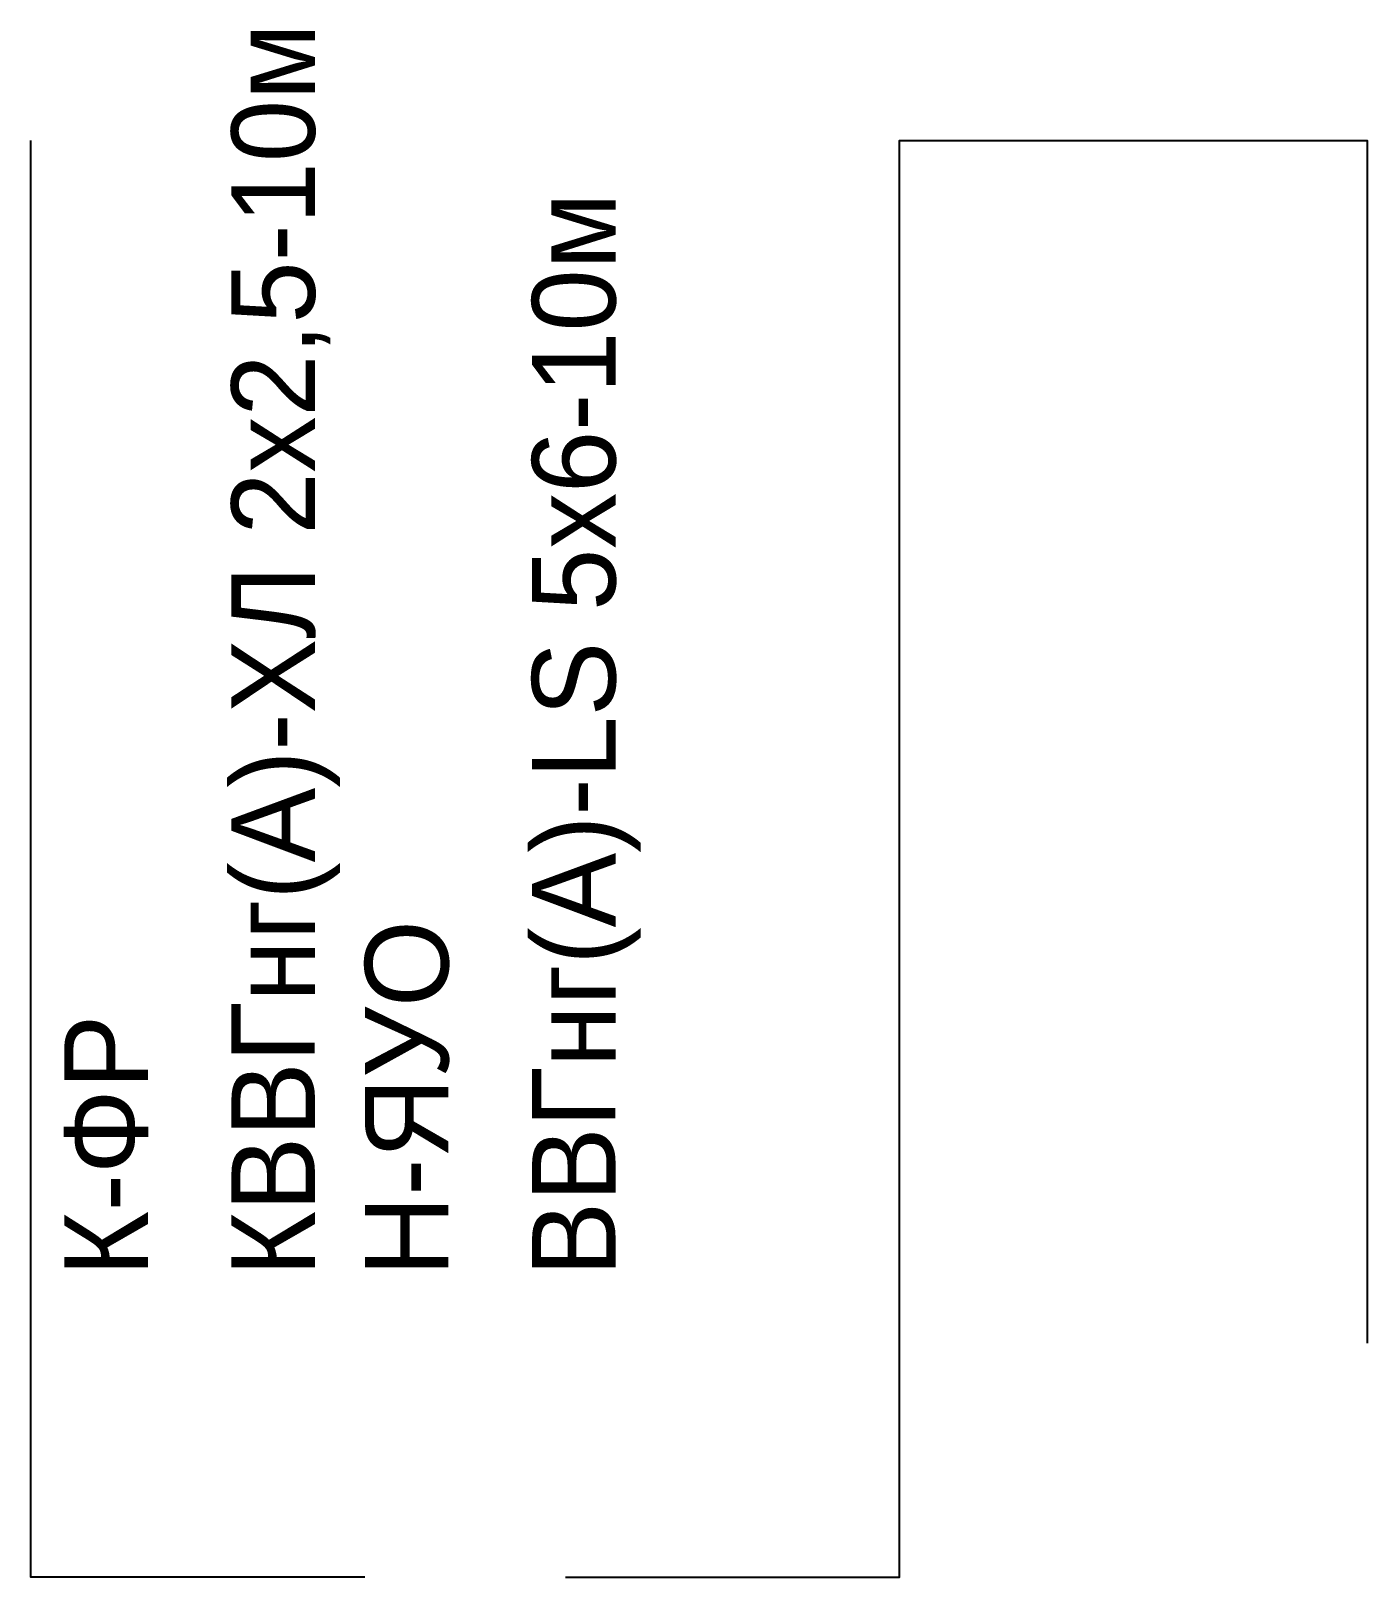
# Model space of a CAD drawing. Header units: millimetres. Extents: x 87 to 127, y 97 to 143.3.
import ezdxf

# ---------------------------------------------------------------- set-up
doc = ezdxf.new("R2010")
doc.units = ezdxf.units.MM

msp = doc.modelspace()

# ---------------------------------------------------------------- linework, layer by layer
for points in [[(97, 97), (87, 97), (87, 140)], [(103, 97), (113, 97), (113, 140), (127, 140), (127, 104)]]:
    msp.add_lwpolyline(points)

# ---------------------------------------------------------------- texts
at = {"color": 1, "char_height": 2.5, "attachment_point": 1, "rotation": 90, "line_spacing_factor": 1.2}
for s, insert in [('К-ФР\\PКВВГнг(А)-ХЛ 2х2,5-10м', (88, 106)), ('Н-ЯУО\\PВВГнг(А)-LS 5х6-10м', (97, 106))]:
    msp.add_mtext(s, dxfattribs=dict(at, insert=insert))

doc.saveas('drawing.dxf')
